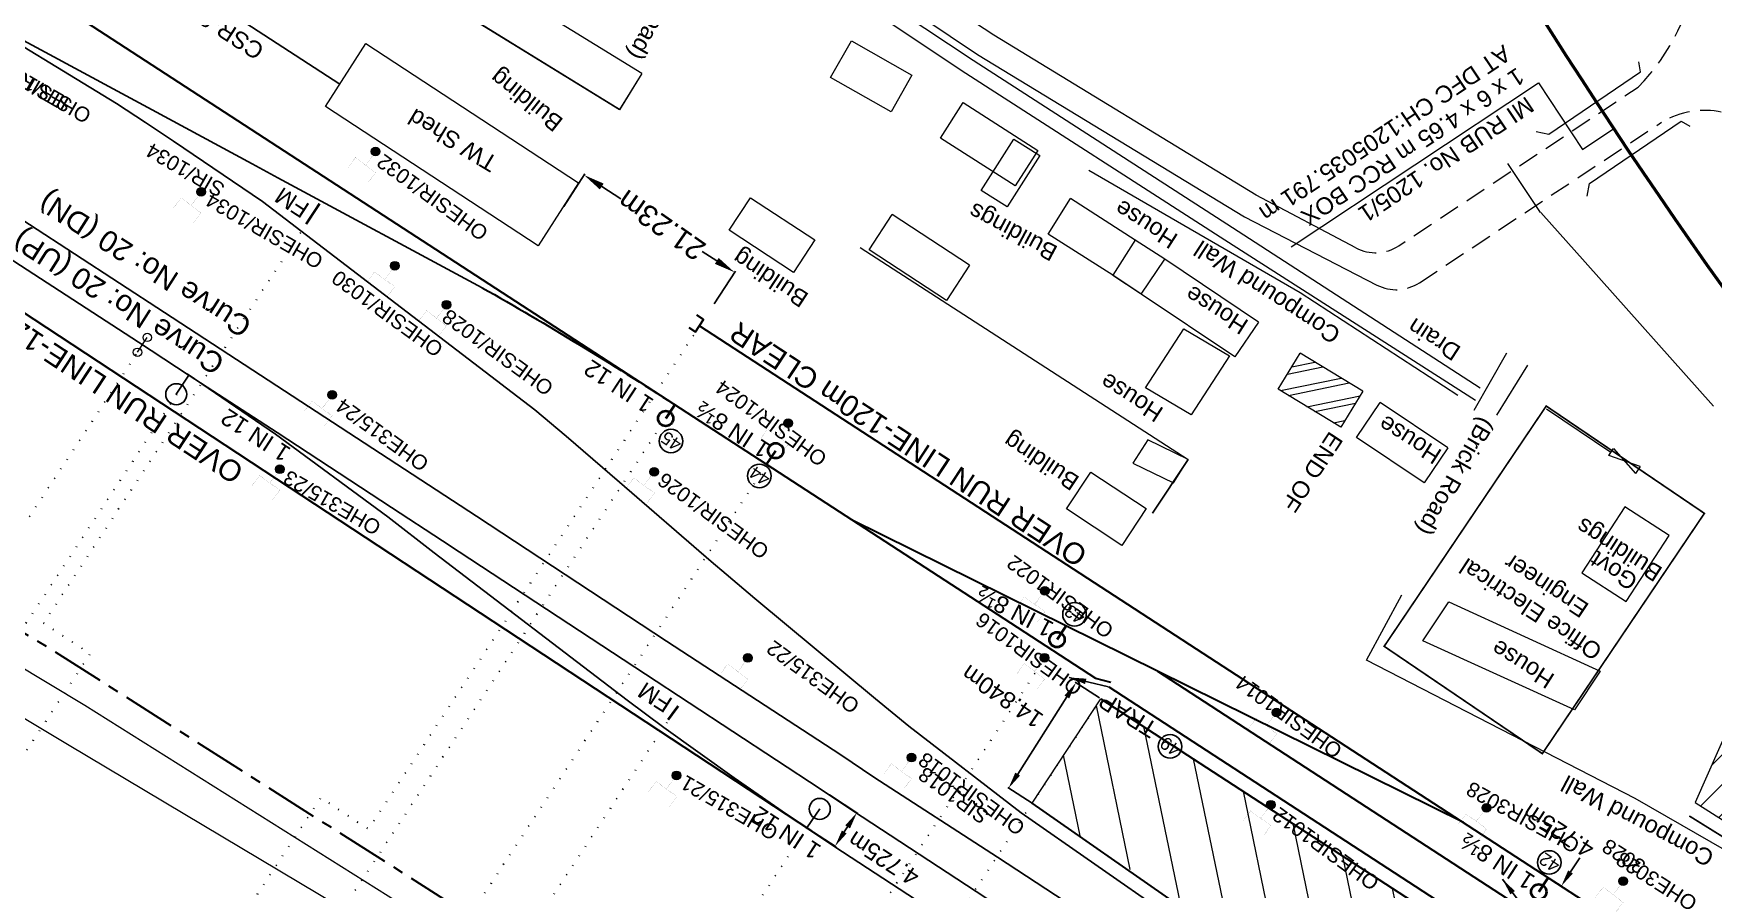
# Model space of a CAD drawing. Header units: metres. Extents: x 631378 to 636314, y 3386087 to 3390005.
# Drawn here: x 632104.8 to 632303.9, y 3388927.2 to 3389028.7 of the extents above; entities that cross this region are included whole.
import ezdxf
from ezdxf.enums import TextEntityAlignment as Align

# ---------------------------------------------------------------- set-up
doc = ezdxf.new("R2010")
doc.units = ezdxf.units.M
doc.header["$MEASUREMENT"] = 0
for name, pattern in [('ACAD_ISO02W100', [15, 12, -3]), ('CENTER', [2, 1.25, -0.25, 0.25, -0.25]), ('DASHED', [0.75, 0.5, -0.25]), ('DOT', [0.25, 0, -0.25])]:
    doc.linetypes.add(name, pattern=pattern)
doc.layers.get('Defpoints').update_dxf_attribs({"color": 5, "lineweight": 0})
for name, color, linetype in [('Boundary Wall', 7, 'ACAD_ISO02W100'), ('Cut & Conn curves up', 192, 'Continuous'), ('Dimension', 10, 'Continuous'), ('IR PROPOSALS', 190, 'Continuous'), ('PROPOSED ROAD', 10, 'Continuous')]:
    doc.layers.add(name, color=color, linetype=linetype)
for name, color, linetype, lineweight in [('BRIDGE DETAILS PLAN', 7, 'Continuous', 0), ('CART_TRACK', 34, 'Continuous', 0), ('Compound Wall', 7, 'Continuous', 13), ('COMPOUND_WALL', 7, 'Continuous', 13), ('DFCC BOUNDARY', 6, 'CENTER', 0), ('DFCCIL TRACK', 1, 'Continuous', 0), ('DRAIN_TOP', 5, 'Continuous', 0), ('ELEVATION', 7, 'Continuous', 0), ('Exg track', 7, 'Continuous', 0), ('Existing Curves', 7, 'Continuous', 0), ('Existing IR Track', 7, 'Continuous', 0), ('Gate', 7, 'Continuous', 13), ('Govt buliding', 7, 'Continuous', 13), ('GOVT_BUILDING', 7, 'Continuous', 13), ('OHE MAST', 7, 'Continuous', 0), ('PROPOSED DFCC TRACK', 1, 'Continuous', 0), ('Residential Building Pucca', 7, 'Continuous', 13), ('Shed', 7, 'Continuous', 13), ("SIRHIND STN SRJ's", 7, 'Continuous', 0), ('Subroad Edge', 7, 'Continuous', 0), ('Text', 7, 'Continuous', 13)]:
    doc.layers.add(name, color=color, linetype=linetype, lineweight=lineweight)
doc.styles.add('ARIAL', font='arial.ttf')
doc.styles.get("Standard").update_dxf_attribs({"font": 'arial.ttf'})
doc.styles.add('Style-Arial', font='arial.ttf')
doc.styles.add('Text', font='arial.ttf', dxfattribs={"height": 2})
doc.dimstyles.get("Standard").update_dxf_attribs({"dimtxt": 2.5, "dimasz": 2.5, "dimexe": 0.18, "dimexo": 0.0625, "dimgap": 0.09, "dimtad": 0, "dimtih": 1, "dimtoh": 1, "dimdec": 3, "dimzin": 0, "dimdsep": 46, "dimtxsty": 'Standard', "dimcen": 0.09, "dimaunit": 1, "dimadec": 4, "dimazin": 0, "dimtfac": 1, "dimtdec": 3, "dimtofl": 0, "dimtmove": 0, "dimatfit": 3, "dimfxl": 1, "dimtolj": 1, "dimtzin": 0, "dimarcsym": 0})
doc.dimstyles.new('Standard$0', dxfattribs={"dimscale": 15, "dimtxt": 0.18, "dimasz": 0.18, "dimexe": 0.18, "dimexo": 0.0625, "dimgap": 0.09, "dimtad": 1, "dimtih": 1, "dimtoh": 1, "dimzin": 0, "dimdsep": 46, "dimtxsty": 'Standard', "dimcen": -0.09, "dimclrd": 256, "dimclre": 256, "dimclrt": 256, "dimadec": 0, "dimazin": 0, "dimtfac": 1, "dimtofl": 0, "dimtmove": 0, "dimatfit": 3, "dimfxl": 1, "dimtolj": 1, "dimtzin": 0, "dimlwd": -1, "dimlwe": -1, "dimarcsym": 0})

# ---------------------------------------------------------------- blocks, each defined once
blk = doc.blocks.new('*D430')
at = {"layer": 'CART_TRACK', "color": 0, "lineweight": -2, "transparency": 16777216}
for p, q in [((632286.58, 3389084.28), (632287.31, 3389082.92)), ((632285.02, 3389081.9), (632275.39, 3389076.74)), ((632263.21, 3389070.22), (632272.65, 3389075.27)), ((632260.36, 3389070.25), (632261.1, 3389068.88))]:
    blk.add_line(p, q, dxfattribs=at)
at = {"layer": 'CART_TRACK', "color": 0, "linetype": 'Continuous', "transparency": 16777216}
for points in [[(632285.21, 3389081.53), (632284.82, 3389082.27), (632287.22, 3389083.08)], [(632263.41, 3389069.85), (632263.02, 3389070.59), (632261.01, 3389069.04)]]:
    blk.add_solid(points, dxfattribs=at)
at = {"layer": 'Defpoints', "color": 0, "linetype": 'Continuous', "transparency": 16777216}
for p in [(632286.55, 3389084.34), (632287.22, 3389083.08), (632260.34, 3389070.3)]:
    blk.add_point(p, dxfattribs=at)
at = {"layer": 'Defpoints', "color": 0, "transparency": 16777216}
for p in [(633058.02, 3388397.29), (633055.74, 3388394.24), (633056.1, 3388393.96)]:
    blk.add_point(p, dxfattribs=at)
at = {"layer": 'Dimension', "color": 0, "lineweight": -2, "transparency": 16777216}
for p, q in [((633059.58, 3388398.62), (633060.77, 3388400.22)), ((633058.12, 3388397.21), (633058.48, 3388396.94)), ((633055.84, 3388394.16), (633056.2, 3388393.89)), ((633054.9, 3388392.36), (633053.71, 3388390.76))]:
    blk.add_line(p, q, dxfattribs=at)
at = {"layer": 'Dimension', "color": 0, "transparency": 16777216}
for points in [[(633059.31, 3388398.82), (633059.85, 3388398.42), (633058.38, 3388397.02)], [(633054.64, 3388392.56), (633055.17, 3388392.16), (633056.1, 3388393.96)]]:
    blk.add_solid(points, dxfattribs=at)
at = {"layer": 'CART_TRACK', "color": 0, "linetype": 'Continuous', "transparency": 16777216, "insert": (632274.02, 3389076.01), "char_height": 2.5, "attachment_point": 5, "rotation": 146.6583}
blk.add_mtext('\\A1;29.734m', dxfattribs=at)
at = {"layer": 'Dimension', "color": 0, "lineweight": 18, "transparency": 16777216, "insert": (633057.24, 3388395.49), "char_height": 2, "attachment_point": 5, "rotation": 147, "style": 'ARIAL'}
blk.add_mtext('\\A1;3.812m', dxfattribs=at)
blk = doc.blocks.new('TerminatorOpen_0.5')
at = {"color": 0, "linetype": 'ByBlock', "lineweight": -2}
for q in [(-1, 0.25), (-1, 0), (-1, -0.25)]:
    blk.add_line((0, 0), q, dxfattribs=at)
blk = doc.blocks.new('*D457')
at = {"layer": 'CART_TRACK', "color": 0, "lineweight": -2, "transparency": 16777216}
for p, q in [((632286.58, 3389084.28), (632287.31, 3389082.92)), ((632285.02, 3389081.9), (632275.39, 3389076.74)), ((632263.21, 3389070.22), (632272.65, 3389075.27)), ((632260.36, 3389070.25), (632261.1, 3389068.88))]:
    blk.add_line(p, q, dxfattribs=at)
at = {"layer": 'CART_TRACK', "color": 0, "linetype": 'Continuous', "transparency": 16777216}
for points in [[(632285.21, 3389081.53), (632284.82, 3389082.27), (632287.22, 3389083.08)], [(632263.41, 3389069.85), (632263.02, 3389070.59), (632261.01, 3389069.04)]]:
    blk.add_solid(points, dxfattribs=at)
at = {"layer": 'Defpoints', "color": 0, "linetype": 'Continuous', "transparency": 16777216}
for p in [(632286.55, 3389084.34), (632287.22, 3389083.08), (632260.34, 3389070.3)]:
    blk.add_point(p, dxfattribs=at)
at = {"layer": 'Defpoints', "color": 0, "transparency": 16777216}
for p in [(635960.56, 3386388.22), (635951.21, 3386375.62), (635951.21, 3386375.62)]:
    blk.add_point(p, dxfattribs=at)
at = {"layer": 'Dimension', "color": 0, "lineweight": -2, "transparency": 16777216}
for p, q in [((635960.66, 3386388.15), (635960.66, 3386388.15)), ((635959.36, 3386386.61), (635956.32, 3386382.51)), ((635952.4, 3386377.23), (635954.95, 3386380.67)), ((635951.31, 3386375.55), (635951.31, 3386375.55))]:
    blk.add_line(p, q, dxfattribs=at)
at = {"layer": 'Dimension', "color": 0, "transparency": 16777216}
for points in [[(635959.1, 3386386.81), (635959.63, 3386386.42), (635960.56, 3386388.22)], [(635952.14, 3386377.43), (635952.67, 3386377.03), (635951.21, 3386375.62)]]:
    blk.add_solid(points, dxfattribs=at)
at = {"layer": 'CART_TRACK', "color": 0, "linetype": 'Continuous', "transparency": 16777216, "insert": (632274.02, 3389076.01), "char_height": 2.5, "attachment_point": 5, "rotation": 146.6583}
blk.add_mtext('\\A1;29.734m', dxfattribs=at)
at = {"layer": 'Dimension', "color": 0, "lineweight": 18, "transparency": 16777216, "insert": (635954.07, 3386382.76), "char_height": 2, "attachment_point": 5, "rotation": 143, "style": 'ARIAL'}
blk.add_mtext('\\A1;15.686m', dxfattribs=at)
blk = doc.blocks.new('OHE MAST')
h = blk.add_hatch(color=256)
edge = h.paths.add_edge_path()
edge.add_arc((0, 0), 0.514, 0, 360)
at = {"const_width": 0.01, "flags": 128}
for points in [[(1.5, 3.5), (1.5, 2), (-1.5, 2), (-1.5, 3.5)], [(0, 2), (0, 0)]]:
    blk.add_lwpolyline(points, dxfattribs=at)
blk.add_circle((0, 0), 0.514)
blk = doc.blocks.new('GT')
at = {"layer": 'Gate'}
for p, q in [((-0.5, -0.5), (-0.5, 0.5)), ((-0.5, 0.5), (0.5, -0.5)), ((0.5, 0.5), (0.5, -0.5))]:
    blk.add_line(p, q, dxfattribs=at)
at = {"layer": 'Gate', "flags": 128}
blk.add_lwpolyline([(0.5, 0.5), (-0.5, -0.5)], dxfattribs=at)
blk = doc.blocks.new('srj')
at = {"layer": 'IR PROPOSALS', "linetype": 'Continuous', "lineweight": 40}
blk.add_line((-109.52, -16.34), (-109.52, -14.38), dxfattribs=at)
blk.add_circle((-109.52, -14.38), 0.899, dxfattribs=at)
blk = doc.blocks.new('*D486')
at = {"layer": 'CART_TRACK', "color": 0, "lineweight": -2, "transparency": 16777216}
for p, q in [((632167.66, 3389008.18), (632170.17, 3389012.06)), ((632172.17, 3389010.55), (632174.41, 3389009.1)), ((632185.8, 3389001.73), (632184.08, 3389002.85)), ((632185.49, 3388996.65), (632188, 3389000.53))]:
    blk.add_line(p, q, dxfattribs=at)
at = {"layer": 'CART_TRACK', "color": 0, "linetype": 'Continuous', "transparency": 16777216}
for points in [[(632172.39, 3389010.9), (632171.94, 3389010.2), (632170.07, 3389011.91)], [(632186.03, 3389002.08), (632185.57, 3389001.38), (632187.9, 3389000.38)]]:
    blk.add_solid(points, dxfattribs=at)
at = {"layer": 'Defpoints', "color": 0, "linetype": 'Continuous', "transparency": 16777216}
for p in [(632170.07, 3389011.91), (632167.63, 3389008.13), (632185.46, 3388996.6)]:
    blk.add_point(p, dxfattribs=at)
at = {"layer": 'CART_TRACK', "color": 0, "linetype": 'Continuous', "transparency": 16777216, "insert": (632179.24, 3389005.97), "char_height": 2.5, "attachment_point": 5, "rotation": 145}
blk.add_mtext('\\A1;21.23m', dxfattribs=at)
blk = doc.blocks.new('*D491')
at = {"layer": 'Defpoints', "color": 0, "transparency": 16777216}
for p in [(632228.37, 3388951.71), (632231.25, 3388949.86), (632223.27, 3388937.36)]:
    blk.add_point(p, dxfattribs=at)
at = {"layer": 'Dimension', "color": 0, "lineweight": -2, "transparency": 16777216}
for p, q in [((632231.15, 3388949.93), (632228.26, 3388951.77)), ((632221.46, 3388940.88), (632227.29, 3388950.02)), ((632223.16, 3388937.42), (632220.28, 3388939.27))]:
    blk.add_line(p, q, dxfattribs=at)
at = {"layer": 'Dimension', "color": 0, "transparency": 16777216}
for points in [[(632227.01, 3388950.2), (632227.57, 3388949.84), (632228.37, 3388951.71)], [(632221.18, 3388941.06), (632221.74, 3388940.7), (632220.38, 3388939.2)]]:
    blk.add_solid(points, dxfattribs=at)
at = {"layer": 'Dimension', "color": 0, "lineweight": 18, "transparency": 16777216, "insert": (632219.64, 3388950.08), "char_height": 2, "attachment_point": 5, "rotation": 145.6583, "style": 'ARIAL'}
blk.add_mtext('\\A1;14.840m', dxfattribs=at)
blk = doc.blocks.new('*D497')
at = {"layer": 'Defpoints', "color": 0, "transparency": 16777216}
for p in [(632284.34, 3388928.61), (632281.76, 3388924.65), (632283.31, 3388923.64)]:
    blk.add_point(p, dxfattribs=at)
at = {"layer": 'Dimension', "color": 0, "lineweight": -2, "transparency": 16777216}
for p, q in [((632286.98, 3388929.27), (632288.07, 3388930.95)), ((632284.44, 3388928.54), (632285.99, 3388927.53)), ((632281.86, 3388924.58), (632283.42, 3388923.57)), ((632282.22, 3388921.96), (632281.13, 3388920.28))]:
    blk.add_line(p, q, dxfattribs=at)
at = {"layer": 'Dimension', "color": 0, "transparency": 16777216}
for points in [[(632286.7, 3388929.45), (632287.26, 3388929.09), (632285.89, 3388927.59)], [(632281.94, 3388922.14), (632282.5, 3388921.78), (632283.31, 3388923.64)]]:
    blk.add_solid(points, dxfattribs=at)
at = {"layer": 'Dimension', "color": 0, "lineweight": 18, "transparency": 16777216, "insert": (632285.55, 3388934.17), "char_height": 2, "attachment_point": 5, "rotation": 147, "style": 'ARIAL'}
blk.add_mtext('\\A1;4.725m', dxfattribs=at)
blk = doc.blocks.new('*D498')
at = {"layer": 'Defpoints', "color": 0, "transparency": 16777216}
for p in [(632199.06, 3388938.47), (632196.48, 3388934.51), (632199.82, 3388932.33)]:
    blk.add_point(p, dxfattribs=at)
at = {"layer": 'Dimension', "color": 0, "lineweight": -2, "transparency": 16777216}
for p, q in [((632199.16, 3388938.4), (632202.5, 3388936.22)), ((632196.58, 3388934.44), (632199.93, 3388932.26)), ((632201.31, 3388934.62), (632200.91, 3388934.01))]:
    blk.add_line(p, q, dxfattribs=at)
at = {"layer": 'Dimension', "color": 0, "transparency": 16777216}
for points in [[(632201.03, 3388934.8), (632201.59, 3388934.43), (632202.4, 3388936.29)], [(632200.63, 3388934.19), (632201.19, 3388933.83), (632199.82, 3388932.33)]]:
    blk.add_solid(points, dxfattribs=at)
at = {"layer": 'Dimension', "color": 0, "lineweight": 18, "transparency": 16777216, "insert": (632205.56, 3388930.86), "char_height": 2, "attachment_point": 5, "rotation": 147, "style": 'ARIAL'}
blk.add_mtext('\\A1;4.725m', dxfattribs=at)

msp = doc.modelspace()

# ---------------------------------------------------------------- hatches: boundary and pattern name
at = {"lineweight": 0, "true_color": 0x000000}
h = msp.add_hatch(dxfattribs=at)
h.set_pattern_fill('ANSI31', color=18, scale=20)
h.set_pattern_definition([(191.65833, (633409.1353, 3388124.0195), (0.5051877, -2.448425), [])])
h.paths.add_polyline_path([(632156.373, 3389072.178), (632159.0954, 3389076.3719), (632147.7094, 3389083.7629), (632144.987, 3389079.569)])
h.paths.add_polyline_path([(632135.1401, 3389091.1186), (632132.708, 3389086.75), (632139.733, 3389082.839), (632142.1651, 3389087.2076)])
h.paths.add_polyline_path([(632112.339, 3389106.161), (632109.623, 3389101.963), (632119.243, 3389095.739), (632121.959, 3389099.937)])
h.paths.add_polyline_path([(632180.158, 3389046.747), (632177.569, 3389048.546), (632174.7159, 3389044.44), (632177.3049, 3389042.641)])
h.paths.add_polyline_path([(632110.2441, 3389092.1484), (632108.751, 3389089.882), (632111.262, 3389088.247), (632112.7625, 3389090.5246)])
h.paths.add_polyline_path([(632252.345, 3388986.5313), (632257.0688, 3388983.6474), (632259.8197, 3388987.826), (632254.9504, 3388990.7988)], flags=17)
h.paths.add_polyline_path([(632257.0688, 3388983.6474), (632259.7577, 3388982.0057), (632262.3631, 3388986.2733), (632259.8197, 3388987.826)], flags=16)
h.paths.add_polyline_path([(632261.6142, 3388997.1972), (632241.8358, 3388967.1938), (632248.1097, 3388963.058), (632267.8881, 3388993.0614)], flags=9)
at = {"lineweight": 0}
h = msp.add_hatch(dxfattribs=at)
h.set_pattern_fill('ANSI31', scale=20)
h.set_pattern_definition([(191.65833, (633404.3443, 3388141.6566), (0.5051877, -2.448425), [])])
h.paths.add_polyline_path([(632252.3394, 3388986.5221), (632259.7521, 3388981.9966), (632262.3575, 3388986.2641), (632254.9448, 3388990.7896)])
h = msp.add_hatch(dxfattribs=at)
h.set_pattern_fill('ANSI31', scale=20)
h.set_pattern_definition([(45, (633409.1353, 3388124.0195), (-1.767767, 1.767767), [])])
h.paths.add_polyline_path([(632313.8253, 3388949.4915), (632315.8641, 3388952.6069), (632310.0484, 3388956.2578), (632301.759, 3388937.5065), (632310.7228, 3388931.8301), (632313.9837, 3388936.8274), (632308.1352, 3388940.6863)])
at = {"layer": 'IR PROPOSALS', "lineweight": 20}
h = msp.add_hatch(dxfattribs=at)
h.set_pattern_fill('ANSI31', color=256, scale=40, angle=90)
h.set_pattern_definition([(281.65832973, (0, 0), (4.8968501774, 1.010375346), [])])
h.paths.add_polyline_path([(632307.4242, 3388900.3169), (632298.3545, 3388886.615), (632223.1625, 3388937.4255), (632231.3232, 3388949.8183)])

# ---------------------------------------------------------------- linework, layer by layer
at = {"color": 190, "lineweight": 30}
msp.add_line((632197.0712, 3388934.1105), (632096.8222, 3389000.0662), dxfattribs=at)
at = {"color": 146, "lineweight": 18, "true_color": 0x105689}
for points in [[(632288.7214, 3389001.5763), (632283.4728, 3389007.4782)], [(632303.9114, 3388984.4957), (632288.7347, 3389001.5614)]]:
    msp.add_lwpolyline(points, dxfattribs=at)
at = {"color": 7, "lineweight": 0, "flags": 128}
msp.add_lwpolyline([(632262.3631, 3388986.2733), (632259.7577, 3388982.0057), (632252.345, 3388986.5313), (632254.9504, 3388990.7988)], dxfattribs=at)
at = {"layer": 'Boundary Wall', "color": 7, "const_width": 0.2}
msp.add_lwpolyline([(632264.8965, 3388956.0253), (632284.1047, 3388984.5174), (632302.8507, 3388971.7928), (632283.6425, 3388943.3007)], close=True, dxfattribs=at)
msp.add_lwpolyline([(632264.8965, 3388956.0253), (632284.1047, 3388984.5174), (632302.8507, 3388971.7928), (632283.6425, 3388943.3007)], close=True, dxfattribs=at)
at = {"layer": 'Boundary Wall', "color": 7}
msp.add_lwpolyline([(632343.9526, 3388928.315, 0.2, 0.2, 0), (632334.8136, 3388914.3377, 0.2, 0.2, 0), (632320.5546, 3388923.7889, 0.2, 0.2, 0), (632301.0544, 3388935.9127, 0, 0, 0)], format="xyseb", dxfattribs=at)
at = {"layer": 'BRIDGE DETAILS PLAN', "color": 10, "lineweight": 13, "flags": 128}
msp.add_lwpolyline([(632253.8703, 3389003.4131), (632283.1726, 3389022.8381), (632288.3994, 3389014.9535), (632292.126, 3389017.424)], dxfattribs=at)
at = {"layer": 'Compound Wall', "color": 7, "flags": 128}
for points in [[(632202.777, 3389003.3179), (632241.6514, 3388978.1981)], [(632202.777, 3389003.3179), (632241.6514, 3388978.1981)], [(632232.747, 3389000.0387), (632235.9629, 3388997.9025)], [(632232.747, 3389000.0387), (632235.9629, 3388997.9025)], [(632237.4469, 3388971.7974), (632241.6514, 3388978.1981), (632237.4469, 3388971.7974)], [(632294.6315, 3388937.9962), (632262.8079, 3388954.3846), (632266.9734, 3388962.1173)], [(632294.6315, 3388937.9962), (632262.8079, 3388954.3846), (632266.9734, 3388962.1173)]]:
    msp.add_lwpolyline(points, dxfattribs=at)
at = {"layer": 'Compound Wall', "flags": 128}
msp.add_lwpolyline([(632337.0994, 3388919.5777), (632334.6618, 3388914.9783), (632294.6315, 3388937.9962)], dxfattribs=at)
at = {"layer": 'COMPOUND_WALL', "linetype": 'Continuous', "flags": 128}
msp.add_lwpolyline([(632229.881, 3389012.483), (632254.949, 3388997.967)], dxfattribs=at)
at = {"layer": 'COMPOUND_WALL', "color": 7, "linetype": 'Continuous', "flags": 128}
for points in [[(632254.947, 3388997.965), (632273.611, 3388985.81)], [(632284.124, 3388984.202), (632291.777, 3388979.053)], [(632284.124, 3388984.202), (632291.777, 3388979.053)]]:
    msp.add_lwpolyline(points, dxfattribs=at)
at = {"layer": 'Cut & Conn curves up', "color": 190, "lineweight": 25}
for centre in [(632180.3723, 3388980.3636), (632190.8488, 3388976.2344), (632228.1917, 3388959.8178), (632239.5187, 3388944.1608), (632284.4604, 3388930.3989)]:
    msp.add_circle(centre, 1.3959, dxfattribs=at)
at = {"layer": 'DFCC BOUNDARY', "color": 7, "lineweight": 30, "ltscale": 5, "flags": 128}
msp.add_lwpolyline([(631983.38, 3389039.032), (631997.7807, 3389029.4226), (631998.0481, 3389028.4172), (632017.689, 3389013.381), (632054.7643, 3388986.9088), (632106.6339, 3388955.856), (632154.9467, 3388925.0992), (632230.8669, 3388875.9972), (632261.2753, 3388857.0709), (632290.5359, 3388840.2738), (632385.6616, 3388776.6365), (632400.5735, 3388766.5357), (632397.5375, 3388762.1235), (632395.5364, 3388759.1088), (632389.2973, 3388750.367), (632386.7075, 3388746.9674), (632380.0799, 3388739.4039), (632361.8258, 3388715.063), (632365.1364, 3388712.5802), (632373.8273, 3388706.8724), (632388.4278, 3388697.2834), (632403.5607, 3388687.3436), (632418.7904, 3388677.3402), (632434.5002, 3388667.0345), (632450.2517, 3388656.7014), (632466.7864, 3388645.8571), (632483.3195, 3388635.0137), (632501.7611, 3388622.9148), (632520.2525, 3388610.7831), (632536.8197, 3388599.9238), (632553.3588, 3388589.0829), (632565.8495, 3388580.885), (632578.4671, 3388572.604), (632596.9196, 3388560.5289), (632615.4939, 3388548.3741), (632635.6038, 3388535.295), (632652.8405, 3388523.9973), (632669.9946, 3388512.743), (632686.4084, 3388501.9869), (632696.8068, 3388495.1588), (632732.8678, 3388550.0585), (632815.552, 3388494.313), (632865.8266, 3388462.6693), (632954.7858, 3388408.1832), (633025.1519, 3388369.9037), (633041.098, 3388359.8684), (633041.098, 3388359.8684), (633082.991, 3388330.8222), (633152.5885, 3388273.22), (633202.5468, 3388242.3953), (633264.4413, 3388204.6969), (633318.529, 3388171.7998), (633353.1394, 3388148.7029), (633406.9301, 3388112.3266), (633420.502, 3388103.4378), (633436.8123, 3388092.7008), (633466.2362, 3388073.356), (633479.8402, 3388064.4269), (633497.3225, 3388052.9837), (633504.9828, 3388047.9695)], dxfattribs=at)
at = {"layer": 'DFCCIL TRACK', "color": 1, "lineweight": 50}
msp.add_lwpolyline([(632394.7125, 3388895.497, -0.15338291), (632190.1895, 3389261.8779)], format="xyb", dxfattribs=at)
at = {"layer": 'DRAIN_TOP', "linetype": 'Continuous', "flags": 128}
for points in [[(632275.727, 3388985.172), (632245.995, 3389004.191), (632215.319, 3389023.962), (632188.781, 3389041.673)], [(632190.239, 3389042.782), (632216.193, 3389025.531), (632246.918, 3389005.673), (632276.285, 3388986.697)]]:
    msp.add_lwpolyline(points, dxfattribs=at)
at = {"layer": 'ELEVATION', "color": 7, "linetype": 'Continuous'}
for points in [[(632174.2575, 3389019.6511), (632149.3572, 3389035.0294), (632135.4053, 3389046.0656)], [(632176.9033, 3389023.9351), (632151.5063, 3389039.6201)], [(632176.9033, 3389023.9351), (632174.2575, 3389019.6511)], [(632206.4481, 3389019.4087), (632199.2841, 3389023.4637)], [(632221.1707, 3389010.618), (632212.3147, 3389016.292)], [(632215.7487, 3389001.2226), (632206.5792, 3389007.2202)], [(632249.9848, 3388994.4829), (632238.9023, 3389001.9407), (632235.3692, 3389004.1786), (632227.7408, 3389009.1282)], [(632236.1108, 3388997.7925), (632232.747, 3389000.0387)], [(632262.3631, 3388986.2733), (632254.9504, 3388990.7988)], [(632272.4301, 3388979.5734), (632264.4144, 3388984.9459)]]:
    msp.add_lwpolyline(points, dxfattribs=at)
for points in [[(632194.8806, 3389000.3554), (632187.2763, 3389005.3605), (632189.8136, 3389009.2154), (632197.4179, 3389004.2102)], [(632233.7995, 3388967.9939), (632227.2364, 3388972.3137), (632230.113, 3388976.6842), (632236.6762, 3388972.3644)]]:
    msp.add_lwpolyline(points, close=True, dxfattribs=at)
at = {"layer": 'Exg track', "const_width": 0.3, "flags": 128}
msp.add_lwpolyline([(632181.2316, 3388948.9489), (632180.0158, 3388947.3172)], dxfattribs=at)
at = {"layer": 'Existing Curves', "lineweight": 5}
msp.add_line((632117.1377, 3388990.8904), (632118.3051, 3388992.6614), dxfattribs=at)
for centre in [(632117.1377, 3388990.8904), (632118.3051, 3388992.6614)]:
    msp.add_circle(centre, 0.5, dxfattribs=at)
at = {"layer": 'Existing IR Track', "lineweight": 25, "flags": 128}
for points in [[(632141.1278, 3389022.6898), (632113.4233, 3389040.7137), (632101.1, 3389047.548), (632093.9718, 3389050.6638)], [(632130.7345, 3389013.2248), (632118.8657, 3389019.6629), (632115.2713, 3389021.5779), (632096.5717, 3389031.6523), (632087.0575, 3389036.7987), (632073.503, 3389044.113)], [(632208.5641, 3388946.557), (632204.5921, 3388949.8011), (632190.3054, 3388961.6942), (632186.9243, 3388964.5806), (632185.1519, 3388966.0978), (632174.2584, 3388975.4962), (632167.9545, 3388980.9386), (632164.2281, 3388984.0819), (632131.9563, 3389008.771), (632121.4238, 3389015.9301), (632118.0947, 3389018.1289), (632114.6387, 3389020.3832), (632096.4809, 3389031.4668)], [(632318.2138, 3388865.984), (632301.5439, 3388876.9183), (632285.3819, 3388887.5194), (632269.3784, 3388898.0284), (632253.5851, 3388908.3993), (632236.3854, 3388919.6688), (632219.0787, 3388931.0083), (632204.4192, 3388940.5301), (632200.5006, 3388943.1461), (632179.8567, 3388956.6531), (632157.3016, 3388971.4724), (632120.3603, 3388995.6049), (632077.6404, 3389023.4441)], [(632315.2535, 3388862.0864), (632298.8769, 3388872.8604), (632282.5531, 3388883.5996), (632266.7251, 3388893.9915), (632250.9502, 3388904.3483), (632233.7452, 3388915.6501), (632216.5524, 3388926.9438), (632201.8666, 3388936.5715), (632198.0489, 3388939.1226), (632177.336, 3388952.7215), (632155.2632, 3388967.249), (632153.3012, 3388968.5193), (632147.2393, 3388972.472), (632133.7091, 3388981.3723), (632123.264, 3388988.1566), (632117.2553, 3388992.0973), (632075.2759, 3389019.3546)], [(632157.9913, 3388998.5558), (632133.7913, 3389011.5754), (632130.7345, 3389013.2248)], [(632199.7745, 3388932.2611), (632195.4894, 3388935.1512), (632187.8486, 3388940.4507), (632179.5226, 3388946.4161), (632175.1655, 3388949.6508), (632152.3058, 3388967.1276), (632146.8129, 3388971.3894), (632133.4902, 3388981.1705), (632123.1452, 3388988.2581), (632123.0472, 3388988.3309)], [(632255.8936, 3388912.5637), (632239.331, 3388924.1031), (632221.8692, 3388936.2792), (632208.5488, 3388946.5677)], [(632552.7314, 3388700.6166), (632533.973, 3388712.9303), (632517.7473, 3388723.5717), (632501.3259, 3388734.3415), (632485.4756, 3388744.7513), (632469.776, 3388755.0622), (632454.589, 3388765.0377), (632439.3141, 3388775.0709), (632424.8535, 3388784.5727), (632409.9368, 3388794.3741), (632393.5105, 3388805.1471), (632376.7311, 3388816.1517), (632359.9809, 3388827.1459), (632343.0291, 3388838.2724), (632327.9376, 3388848.18), (632312.5376, 3388858.2901), (632296.3144, 3388868.9623), (632279.9202, 3388879.747), (632264.1554, 3388890.0859), (632248.3188, 3388900.4719), (632231.1589, 3388911.7197), (632214.1137, 3388922.8922), (632199.7745, 3388932.2611)]]:
    msp.add_lwpolyline(points, dxfattribs=at)
at = {"layer": 'Govt buliding', "color": 7, "flags": 128}
msp.add_lwpolyline([(632176.9033, 3389023.9351), (632174.276, 3389019.681), (632148.879, 3389035.366), (632151.5063, 3389039.6201)], dxfattribs=at)
msp.add_lwpolyline([(632176.9033, 3389023.9351), (632174.276, 3389019.681), (632148.879, 3389035.366), (632151.5063, 3389039.6201)], dxfattribs=at)
msp.add_lwpolyline([(632236.622, 3388986.69), (632241.16, 3388993.678), (632246.58, 3388990.454), (632242.042, 3388983.4659), (632236.622, 3388986.69)], close=True, dxfattribs=at)
msp.add_lwpolyline([(632236.622, 3388986.69), (632241.16, 3388993.678), (632246.58, 3388990.454), (632242.042, 3388983.4659), (632236.622, 3388986.69)], close=True, dxfattribs=at)
at = {"layer": 'GOVT_BUILDING', "color": 7, "linetype": 'Continuous', "flags": 128}
for points in [[(632199.2841, 3389023.4637), (632201.747, 3389027.815), (632208.911, 3389023.76), (632206.4481, 3389019.4087)], [(632199.2841, 3389023.4637), (632201.747, 3389027.815), (632208.911, 3389023.76), (632206.4481, 3389019.4087)], [(632212.3147, 3389016.292), (632215.012, 3389020.502), (632223.868, 3389014.828), (632221.1707, 3389010.618)]]:
    msp.add_lwpolyline(points, dxfattribs=at)
msp.add_lwpolyline([(632293.592, 3388961.356), (632298.67, 3388969.172), (632293.439, 3388972.585), (632288.3387, 3388964.7347), (632293.592, 3388961.356)], close=True, dxfattribs=at)
msp.add_lwpolyline([(632293.592, 3388961.356), (632298.67, 3388969.172), (632293.439, 3388972.585), (632288.3387, 3388964.7347), (632293.592, 3388961.356)], close=True, dxfattribs=at)
msp.add_lwpolyline([(632293.592, 3388961.356), (632298.67, 3388969.172), (632293.439, 3388972.585), (632288.3387, 3388964.7347), (632293.592, 3388961.356)], close=True, dxfattribs=at)
at = {"layer": 'IR PROPOSALS', "linetype": 'Continuous', "lineweight": 30}
for p, q in [((632012.6026, 3389094.095), (632220.6023, 3388958.792)), ((632220.6023, 3388958.792), (632230.6653, 3388952.2461)), ((632238.0332, 3388953.09), (632280.2629, 3388925.6198)), ((632232.2453, 3388951.2183), (632305.4604, 3388903.5922))]:
    msp.add_line(p, q, dxfattribs=at)
at = {"layer": 'IR PROPOSALS', "lineweight": 30}
for p, q in [((632183.7448, 3388994.0412), (632310.63, 3388911.5028)), ((632231.3232, 3388949.8183), (632304.5465, 3388902.1873))]:
    msp.add_line(p, q, dxfattribs=at)
at = {"layer": 'IR PROPOSALS', "lineweight": 20}
msp.add_line((632223.1623, 3388937.4252), (632231.3232, 3388949.8183), dxfattribs=at)
at = {"layer": 'IR PROPOSALS', "color": 18, "linetype": 'DOT', "lineweight": 30, "ltscale": 5, "true_color": 0x000000, "flags": 128}
for points in [[(632137.9252, 3389007.3121), (632106.004, 3388958.7937), (632111.531, 3388955.1573), (632101.5578, 3388939.9985)], [(632117.7177, 3388991.7702), (632099.1022, 3388963.4758), (632099.1022, 3388963.4758), (632089.059, 3388948.2107)], [(632123.264, 3388988.1566), (632094.5941, 3388944.58)], [(632180.6237, 3388948.1331), (632156.8224, 3388911.9564), (632160.2306, 3388909.7141), (632156.4115, 3388903.9092)]]:
    msp.add_lwpolyline(points, dxfattribs=at)
at = {"layer": 'IR PROPOSALS', "color": 7, "lineweight": 30, "const_width": 0.3, "flags": 128}
msp.add_lwpolyline([(632138.7223, 3389008.5232), (632137.1281, 3389006.101)], dxfattribs=at)
at = {"layer": 'IR PROPOSALS', "lineweight": 30}
msp.add_lwpolyline([(632157.9913, 3388998.5558, -0.01513504), (632180.8149, 3388984.6736)], format="xyb", dxfattribs=at)
for points in [[(632182.4988, 3388993.843), (632183.2784, 3388993.331), (632184.2394, 3388994.7943), (632183.4528, 3388995.311)], [(632230.6653, 3388952.2461), (632232.5174, 3388951.7901)], [(632258.7159, 3388912.6357), (632240.2913, 3388925.4815), (632223.1625, 3388937.4255)]]:
    msp.add_lwpolyline(points, dxfattribs=at)
at = {"layer": 'IR PROPOSALS', "linetype": 'DOT', "lineweight": 30, "ltscale": 5, "flags": 128}
for points in [[(632183.7624, 3388994.0297), (632144.4958, 3388934.3466), (632138.8506, 3388938.0607), (632128.4745, 3388922.2895)], [(632180.8149, 3388984.6736), (632136.3585, 3388917.1025)], [(632191.7123, 3388977.5849), (632147.2188, 3388909.9573)], [(632227.1981, 3388958.454), (632180.7688, 3388887.8841)], [(632231.3232, 3388949.8183), (632203.4238, 3388907.4127), (632216.606, 3388898.7399), (632200.7952, 3388874.7084)], [(632196.4619, 3388934.4855), (632170.3234, 3388894.7564)]]:
    msp.add_lwpolyline(points, dxfattribs=at)
at = {"layer": 'IR PROPOSALS', "linetype": 'Continuous', "lineweight": 30}
msp.add_lwpolyline([(632274.295, 3388935.1386), (632201.7715, 3388971.0414)], dxfattribs=at)
at = {"layer": 'PROPOSED DFCC TRACK', "linetype": 'Continuous', "flags": 128}
for points in [[(632282.9006, 3389017.0667), (632284.3935, 3389016.7706), (632295.2606, 3389024.159), (632295.0829, 3389025.3493)], [(632288.9511, 3389009.419), (632289.2247, 3389010.9162), (632300.0911, 3389018.3056), (632301.1326, 3389017.7027)], [(632283.4269, 3389007.4579), (632279.5591, 3389013.2924)]]:
    msp.add_lwpolyline(points, dxfattribs=at)
at = {"layer": 'PROPOSED ROAD', "linetype": 'DASHED', "lineweight": 13, "ltscale": 5}
msp.add_line((632269.0779, 3388999.1455), (632297.7733, 3389018.1682), dxfattribs=at)
at = {"layer": 'PROPOSED ROAD', "linetype": 'DASHED', "lineweight": 13, "ltscale": 5, "flags": 128}
msp.add_lwpolyline([(632261.5456, 3389003.2734, 0.27425466), (632266.6406, 3389003.5287), (632294.993, 3389022.3239)], format="xyb", dxfattribs=at)
at = {"layer": 'PROPOSED ROAD', "linetype": 'DASHED', "lineweight": 13, "ltscale": 5}
for centre, radius, start, end in [((632276.2869, 3389040.5696), 26.1308, 315.713898, 26.957534), ((632302.8943, 3389009.5537), 10.0217, 36.023163, 120.730355), ((632266.3151, 3389003.3129), 5, 242.782431, 303.541903), ((632266.3151, 3389003.3129), 5, 242.782431, 303.541903)]:
    msp.add_arc(centre, radius, start, end, dxfattribs=at)
at = {"layer": 'Residential Building Pucca', "color": 7, "flags": 128}
for points in [[(632224.0961, 3389014.2354), (632220.2066, 3389008.1366), (632217.1307, 3389010.0839), (632221.0207, 3389016.1834), (632224.0961, 3389014.2354)], [(632241.6514, 3388978.1981), (632236.8936, 3388980.5234), (632235.1184, 3388977.7475), (632239.911, 3388975.4052), (632241.6514, 3388978.1981)], [(632241.6514, 3388978.1981), (632236.8936, 3388980.5234), (632235.1184, 3388977.7475), (632239.911, 3388975.4052), (632241.6514, 3388978.1981)], [(632290.4946, 3388953.0985), (632287.4452, 3388948.4767), (632269.4948, 3388956.683), (632272.5534, 3388961.3188), (632290.4946, 3388953.0985)], [(632290.4946, 3388953.0985), (632287.4452, 3388948.4767), (632269.4948, 3388956.683), (632272.5534, 3388961.3188), (632290.4946, 3388953.0985)], [(632290.4946, 3388953.0985), (632287.4452, 3388948.4767), (632269.4948, 3388956.683), (632272.5534, 3388961.3188), (632290.4946, 3388953.0985)]]:
    msp.add_lwpolyline(points, close=True, dxfattribs=at)
for points in [[(632215.7487, 3389001.2226), (632213.0118, 3388997.0382), (632203.8422, 3389003.0358), (632206.5792, 3389007.2202)], [(632215.7487, 3389001.2226), (632213.0118, 3388997.0382), (632203.8422, 3389003.0358), (632206.5792, 3389007.2202)], [(632235.4225, 3389004.2627), (632232.747, 3389000.0387), (632225.0654, 3389004.9043), (632227.7408, 3389009.1282)], [(632235.4225, 3389004.2627), (632232.747, 3389000.0387), (632225.0654, 3389004.9043), (632227.7408, 3389009.1282)], [(632249.9848, 3388994.4829), (632247.1933, 3388990.3347), (632236.1108, 3388997.7925), (632238.9023, 3389001.9407)], [(632249.9848, 3388994.4829), (632247.1933, 3388990.3347), (632236.1108, 3388997.7925), (632238.9023, 3389001.9407)], [(632262.3631, 3388986.2733), (632259.7577, 3388982.0057), (632252.345, 3388986.5313), (632254.9504, 3388990.7988)], [(632272.4301, 3388979.5734), (632269.6462, 3388975.42), (632261.6306, 3388980.7926), (632264.4144, 3388984.9459)], [(632272.4301, 3388979.5734), (632269.6462, 3388975.42), (632261.6306, 3388980.7926), (632264.4144, 3388984.9459)]]:
    msp.add_lwpolyline(points, dxfattribs=at)
at = {"layer": 'Residential Building Pucca', "color": 7}
msp.add_lwpolyline([(632315.8641, 3388952.6069), (632310.0484, 3388956.2578), (632301.759, 3388937.5065), (632310.7228, 3388931.8301), (632313.9837, 3388936.8274), (632308.1352, 3388940.6863), (632313.8253, 3388949.4915), (632315.8641, 3388952.6069)], dxfattribs=at)
msp.add_polyline3d([(632290.4946, 3388953.0985, 269.291), (632287.4452, 3388948.4767, 269.722), (632269.4948, 3388956.683, 269.74), (632272.5534, 3388961.3188, 269.74)], close=True, dxfattribs=at)
msp.add_polyline3d([(632290.4946, 3388953.0985, 269.291), (632287.4452, 3388948.4767, 269.722), (632269.4948, 3388956.683, 269.74), (632272.5534, 3388961.3188, 269.74)], close=True, dxfattribs=at)
msp.add_polyline3d([(632290.4946, 3388953.0985, 269.291), (632287.4452, 3388948.4767, 269.722), (632269.4948, 3388956.683, 269.74), (632272.5534, 3388961.3188, 269.74)], close=True, dxfattribs=at)
msp.add_polyline3d([(632290.4946, 3388953.0985, 269.291), (632287.4452, 3388948.4767, 269.722), (632269.4948, 3388956.683, 269.74), (632272.5534, 3388961.3188, 269.74)], close=True, dxfattribs=at)
at = {"layer": 'Shed', "color": 7, "flags": 128}
msp.add_lwpolyline([(632169.412, 3389010.974), (632164.612, 3389003.5), (632139.417, 3389020.026), (632144.2201, 3389027.5048), (632169.412, 3389010.974)], close=True, dxfattribs=at)
msp.add_lwpolyline([(632169.412, 3389010.974), (632164.612, 3389003.5), (632139.417, 3389020.026), (632144.2201, 3389027.5048), (632169.412, 3389010.974)], close=True, dxfattribs=at)
at = {"layer": "SIRHIND STN SRJ's", "color": 7, "lineweight": 25}
msp.add_line((632123.2126, 3388988.1903), (632121.7228, 3388985.9236), dxfattribs=at)
at = {"layer": "SIRHIND STN SRJ's", "color": 190, "lineweight": 25}
msp.add_line((632196.4741, 3388934.5034), (632198.004, 3388936.7438), dxfattribs=at)
at = {"layer": "SIRHIND STN SRJ's", "color": 7, "lineweight": 25}
msp.add_circle((632121.7341, 3388985.9161), 1.2487, dxfattribs=at)
at = {"layer": "SIRHIND STN SRJ's", "color": 190, "lineweight": 25}
msp.add_circle((632198.004, 3388936.7438), 1.2487, dxfattribs=at)
at = {"layer": 'Subroad Edge', "lineweight": 15, "flags": 128}
for points in [[(632261.5456, 3389003.2734), (632249.71, 3389009.515), (632218.644, 3389028.516), (632192.266, 3389045.819), (632157.13, 3389068.655), (632127.541, 3389088.339), (632108.201, 3389101.561), (632076.183, 3389119.455), (632053.624, 3389128.037), (632030.112, 3389130.999), (632021.081, 3389134.735)], [(632022.01, 3389122.784), (632030.818, 3389126.922), (632052.908, 3389125.599), (632074.708, 3389116.792), (632107.029, 3389098.925), (632125.778, 3389086.563), (632155.726, 3389066.304), (632189.579, 3389044.331), (632190.802, 3389043.642), (632216.693, 3389026.212), (632248.325, 3389006.943), (632264.0283, 3388998.8665)], [(632203.259, 3388890.375), (632146.849, 3388926.38), (632110.885, 3388949.008), (632067.61, 3388975.04), (632044.587, 3388988.72), (631999.347, 3389021.249), (631979.366, 3389035.562)], [(632200.8057, 3388886.849), (632145.475, 3388922.517), (632108.83, 3388944.404), (632095.657, 3388952.283), (632092.644, 3388953.716), (632061.415, 3388972.367), (632058.893, 3388973.849), (632041.177, 3388985.143), (631996.815, 3389017.129), (631976.823, 3389030.651), (631966.131, 3389004.391), (631952.526, 3388963.507), (631939.6523, 3388924.8196)]]:
    msp.add_lwpolyline(points, dxfattribs=at)
at = {"layer": 'Subroad Edge', "linetype": 'Continuous', "lineweight": 15, "flags": 128}
for points in [[(632275.553, 3388984.032), (632279.434, 3388990.831)], [(632275.553, 3388984.032), (632279.434, 3388990.831)], [(632278.253, 3388983.423), (632281.93, 3388989.363)], [(632278.253, 3388983.423), (632281.93, 3388989.363)]]:
    msp.add_lwpolyline(points, dxfattribs=at)

# ---------------------------------------------------------------- block references
at = {"color": 2, "lineweight": 0}
for p, rotation in [((632080.3433, 3389031.2187), 146.6583297284343), ((632292.1839, 3388931.0398), 326.6583297284342), ((632126.7264, 3389004.9991), 146.6583297284343), ((632183.8222, 3388975.0868), 146.6583297284343)]:
    msp.add_blockref('srj', p, dxfattribs=dict(at, rotation=rotation))
at = {"layer": 'Gate', "color": 7, "linetype": 'Continuous', "xscale": 3.834935853517344, "zscale": 1.958299224714483, "rotation": 326.0000000000001}
msp.add_blockref('GT', (632293.3755, 3388977.994), dxfattribs=at)
msp.add_blockref('GT', (632293.3755, 3388977.994), dxfattribs=at)
msp.add_blockref('GT', (632293.3755, 3388977.994), dxfattribs=at)
at = {"layer": 'OHE MAST', "color": 2, "rotation": 143.3908318566117}
for p in [(632145.364, 3389014.707), (632124.68, 3389009.914), (632147.624, 3389001.159), (632153.764, 3388996.539), (632140.211, 3388985.849), (632194.242, 3388982.484), (632134.006, 3388977.02), (632178.384, 3388976.713), (632224.6793, 3388962.6113), (632189.495, 3388954.645), (632224.6547, 3388954.6743), (632252.1402, 3388948.1843), (632208.8788, 3388942.8305), (632181.032, 3388940.723), (632251.4554, 3388937.2423), (632277.0124, 3388936.8635), (632293.2227, 3388928.1783)]:
    msp.add_blockref('OHE MAST', p, dxfattribs=at)
at = {"layer": 'OHE MAST', "color": 2, "lineweight": 13, "rotation": 143.3908318566117}
for p in [(632124.68, 3389009.914), (632140.211, 3388985.849), (632134.006, 3388977.02), (632189.495, 3388954.645), (632208.8788, 3388942.8305), (632181.032, 3388940.723)]:
    msp.add_blockref('OHE MAST', p, dxfattribs=at)

# ---------------------------------------------------------------- texts
at = {"layer": 'BRIDGE DETAILS PLAN', "color": 1, "style": 'ARIAL'}
for s, p in [('AT DFC CH:1205035.791 m', (632279.0246, 3389027.4449)), ('1 x 6 x 4.65 m RCC BOX', (632280.6274, 3389024.7467)), (' MI RUB No. 1205/1', (632282.3977, 3389021.7513))]:
    msp.add_text(s, height=2, rotation=213.836874, dxfattribs=at).set_placement(p)
at = {"layer": 'Cut & Conn curves up', "color": 190, "lineweight": 25, "style": 'Style-Arial'}
for s, p in [('45', (632180.3972, 3388980.3495)), ('44', (632190.8737, 3388976.2204)), ('43', (632228.2165, 3388959.8037)), ('49', (632239.5435, 3388944.1468)), ('42', (632284.4852, 3388930.3849))]:
    msp.add_text(s, height=1.5, rotation=146, dxfattribs=at).set_placement(p, align=Align.MIDDLE_CENTER)
at = {"layer": 'Existing Curves', "lineweight": 0, "char_height": 2.5, "attachment_point": 7, "rotation": 147.564989, "line_spacing_factor": 0.84, "style": 'Style-Arial'}
for s, insert in [('Curve No: 20 (DN)', (632131.3005, 3388995.2309)), ('Curve No: 20 (UP)', (632128.0761, 3388990.8064))]:
    msp.add_mtext(s, dxfattribs=dict(at, insert=insert))
at = {"layer": 'IR PROPOSALS', "color": 7, "linetype": 'Continuous', "lineweight": 18, "style": 'ARIAL'}
msp.add_text('FM', height=2, rotation=146.886898, dxfattribs=at).set_placement((632137.6829, 3389008.368))
at = {"layer": 'IR PROPOSALS', "lineweight": 18, "style": 'ARIAL'}
for s, p in [('OVER RUN LINE-120m', (632129.9232, 3388977.2251)), ('OVER RUN LINE-120m CLEAR', (632229.9226, 3388967.3872))]:
    msp.add_text(s, height=2.5, rotation=146.704217, dxfattribs=at).set_placement(p)
at = {"layer": 'IR PROPOSALS', "linetype": 'Continuous', "lineweight": 18, "style": 'ARIAL'}
for s, rotation, p in [('1 IN 12', 146.886898, (632178.4784, 3388985.217)), ('1 IN 8½', 146.886898, (632192.3098, 3388979.8571)), ('1 IN 8½', 152.378555, (632225.9, 3388958.7461)), ('TRAP', 148.066592, (632238.2211, 3388946.7482)), ('1 IN 8½', 146.886898, (632282.9329, 3388928.6759))]:
    msp.add_text(s, height=2, rotation=rotation, dxfattribs=at).set_placement(p)
at = {"layer": 'IR PROPOSALS', "color": 7, "lineweight": 18, "style": 'ARIAL'}
msp.add_text('END OF ', height=2, rotation=236.60691, dxfattribs=at).set_placement((632258.4579, 3388981.653))
at = {"layer": 'OHE MAST'}
for s, rotation, p in [('SIR/1036', 150, (632100.7718, 3389025.8233)), ('OHESIR/36', 150, (632100.7718, 3389025.8233)), ('SIR/1034', 150, (632118.8387, 3389015.8016)), ('OHESIR/1032', 144, (632146.3453, 3389014.5128)), ('OHESIR/1034', 150, (632125.9109, 3389009.9306)), ('OHESIR/1030', 144, (632141.0027, 3389000.7291)), ('OHESIR/1028', 144, (632154.0764, 3388996.1303)), ('OHESIR/1024', 144, (632186.4895, 3388987.7433)), ('315/24', 144, (632141.5064, 3388985.5548)), ('OHE315/24', 144, (632141.5064, 3388985.5548)), ('315/23', 150, (632135.1128, 3388976.9973)), ('OHE315/23', 150, (632135.1128, 3388976.9973)), ('OHESIR/1026', 144, (632179.6321, 3388976.7533)), ('OHESIR1022', 144, (632221.0142, 3388966.9594)), ('OHESIR1016', 144, (632217.3241, 3388960.1766)), ('315/22', 144, (632192.5472, 3388956.8412)), ('OHE315/22', 144, (632192.5472, 3388956.8412)), ('OHESIR1014', 144, (632248.1144, 3388952.7179)), ('SIR1018', 144, (632210.5167, 3388941.8458)), ('OHESIR1018', 144, (632210.5209, 3388943.5932)), ('315/21', 150, (632182.1786, 3388940.8226)), ('OHE315/21', 150, (632182.1786, 3388940.8226)), ('OHESIR3028', 151.170374, (632275.2642, 3388940.073)), ('OHESIR1012', 144, (632252.4968, 3388937.0689)), ('OHE3028', 147.454316, (632293.1212, 3388931.7761))]:
    msp.add_text(s, height=1.75, rotation=rotation, dxfattribs=at).set_placement(p, align=Align.RIGHT)
at = {"layer": 'OHE MAST', "color": 7}
msp.add_text('3028', height=1.75, rotation=147.454316, dxfattribs=at).set_placement((632291.4702, 3388933.308), align=Align.RIGHT)
at = {"layer": "SIRHIND STN SRJ's", "color": 7, "style": 'ARIAL'}
for s, rotation, p in [('1 IN 12', 147.111404, (632135.455, 3388979.4289)), ('FM', 147.410729, (632180.71, 3388949.7253))]:
    msp.add_text(s, height=2, rotation=rotation, dxfattribs=at).set_placement(p)
at = {"layer": "SIRHIND STN SRJ's", "color": 190, "style": 'ARIAL'}
msp.add_text('1 IN 12 ', height=2, rotation=146.824656, dxfattribs=at).set_placement((632198.3252, 3388932.269))
at = {"layer": 'Subroad Edge', "linetype": 'Continuous', "style": 'Text'}
for s, p in [('(Cement Road)', (632184.6428, 3389042.8569)), ('(Brick Road)', (632276.3485, 3388983.3833))]:
    msp.add_text(s, height=2, rotation=240.281444, dxfattribs=at).set_placement(p)
at = {"layer": 'Text', "color": 18, "true_color": 0x000000}
msp.add_text('CSR-85m (TRAP TO DE)', height=2, rotation=146.940081, dxfattribs=at).set_placement((632132.3243, 3389027.1219))
at = {"layer": 'Text', "lineweight": 0, "style": 'ARIAL'}
for s, rotation, p in [('Building', 141.655361, (632167.7404, 3389018.4634)), ('Compound Wall', 146.979344, (632259.9096, 3388993.4432))]:
    msp.add_text(s, height=2, rotation=rotation, dxfattribs=at).set_placement(p)
msp.add_text('TW Shed', height=2, rotation=148.986828, dxfattribs=at).set_placement((632154.5113, 3389016.0244), align=Align.MIDDLE_CENTER)
at = {"layer": 'Text', "color": 7, "lineweight": 0, "style": 'ARIAL'}
for s, rotation, p in [('Buildings', 151.831971, (632226.3539, 3389003.3625)), ('House', 147.453973, (632240.6089, 3389004.7326)), ('Building', 146.428733, (632196.8386, 3388997.7485)), ('House', 147.453973, (632248.9687, 3388994.5623)), ('Drain', 147.130771, (632274.1445, 3388991.4385)), ('House', 147.130322, (632238.8838, 3388984.1675)), ('House', 147.453973, (632271.8798, 3388979.1845)), ('Building', 146.428733, (632228.9244, 3388976.033)), ('Buildings', 147.252335, (632298.0345, 3388965.2495)), ('Govt ', 147.252335, (632295.1323, 3388964.2134)), ('House', 147.453973, (632285.25, 3388952.5736)), ('Compound Wall', 152.17907, (632304.1739, 3388931.5565))]:
    msp.add_text(s, height=2, rotation=rotation, dxfattribs=at).set_placement(p)
at = {"layer": 'Text', "color": 7, "linetype": 'Continuous', "insert": (632293.5023, 3388951.7931), "char_height": 2, "width": 28.26717, "attachment_point": 1, "rotation": 146.552526}
msp.add_mtext('\\pxqc;Office Electrical Engineer ', dxfattribs=at)
msp.add_mtext('\\pxqc;Office Electrical Engineer ', dxfattribs=at)

# ---------------------------------------------------------------- dimensions: what is measured, and where the dimension line sits
at = {"layer": 'CART_TRACK', "color": 1, "linetype": 'Continuous'}
dim = msp.add_linear_dim(base=(632287.2216, 3389083.0783), p1=(632260.3351, 3389070.301), p2=(632286.5458, 3389084.34), angle=28.174533, dimstyle='Standard$0', override={"dimscale": 1, "dimtxt": 2.5, "dimasz": 2.5, "dimtad": 0, "dimdec": 3, "dimpost": 'm', "dimcen": 0.09, "dimclrd": 0, "dimclre": 0, "dimclrt": 0, "dimaunit": 1, "dimadec": 4, "dimtdec": 3, "dimlwd": 65534, "dimlwe": 65534}, dxfattribs=at)
dim.commit()
dim.dimension.update_dxf_attribs({"geometry": '*D457', "text_midpoint": (632274.0194, 3389076.0068), "dimtype": 129})
at = {"layer": 'CART_TRACK', "color": 190, "linetype": 'Continuous'}
dim = msp.add_linear_dim(base=(632170.068, 3389011.906), p1=(632185.4565, 3388996.5987), p2=(632167.6252, 3389008.1279), angle=147.114571, dimstyle='Standard$0', override={"dimscale": 1, "dimtxt": 2.5, "dimasz": 2.5, "dimtad": 0, "dimpost": 'm', "dimcen": 0.09, "dimclrd": 0, "dimclre": 0, "dimclrt": 0, "dimaunit": 1, "dimadec": 4, "dimtdec": 3, "dimlwd": 65534, "dimlwe": 65534}, dxfattribs=at)
dim.commit()
dim.dimension.update_dxf_attribs({"geometry": '*D486', "text_midpoint": (632179.2448, 3389005.9725), "dimtype": 129, "text_rotation": 145})
at = {"layer": 'Dimension', "color": 1, "lineweight": 18}
dim = msp.add_aligned_dim(p1=(633058.0156, 3388397.2893), p2=(633055.7352, 3388394.235), distance=0.4568, dimstyle='Standard', override={"dimtxt": 2, "dimasz": 2, "dimexe": 0.125, "dimexo": 0.125, "dimgap": 0.125, "dimtad": 1, "dimtih": 0, "dimtoh": 0, "dimzin": 3, "dimpost": 'm', "dimtxsty": 'ARIAL', "dimsah": 1, "dimazin": 3, "dimtmove": 2, "dimatfit": 1, "dimldrblk": 'TerminatorOpen_0.5', "dimfrac": 2, "dimtzin": 11}, dxfattribs=at)
dim.commit()
dim.dimension.update_dxf_attribs({"geometry": '*D430', "text_midpoint": (633057.2414, 3388395.4889), "text_rotation": 147})
at = {"layer": 'Dimension', "color": 190, "lineweight": 18}
for base, p1, p2, angle, dimstyle, override, picture, middle, turn in [((632228.3693, 3388951.7059), (632223.2668, 3388937.3565), (632231.2537, 3388949.864), 57.438758, 'Standard$0', {"dimscale": 1, "dimtxt": 2, "dimasz": 2, "dimexe": 0.125, "dimexo": 0.125, "dimgap": 0.125, "dimtih": 0, "dimtoh": 0, "dimdec": 3, "dimzin": 3, "dimpost": 'm', "dimtxsty": 'ARIAL', "dimsah": 1, "dimcen": 0.09, "dimclrd": 0, "dimclre": 0, "dimclrt": 0, "dimaunit": 1, "dimadec": 4, "dimazin": 3, "dimtdec": 3, "dimtmove": 2, "dimatfit": 1, "dimldrblk": 'TerminatorOpen_0.5', "dimfrac": 2, "dimtzin": 11, "dimlwd": 65534, "dimlwe": 65534}, '*D491', (632219.642, 3388950.0799), 359), ((632199.8205, 3388932.3318), (632199.0572, 3388938.4682), (632196.4781, 3388934.5092), 236.918179, 'Standard', {"dimtxt": 2, "dimasz": 2, "dimexe": 0.125, "dimexo": 0.125, "dimgap": 0.125, "dimtad": 1, "dimtih": 0, "dimtoh": 0, "dimzin": 3, "dimpost": 'm', "dimtxsty": 'ARIAL', "dimsah": 1, "dimazin": 3, "dimtmove": 2, "dimatfit": 1, "dimldrblk": 'TerminatorOpen_0.5', "dimfrac": 2, "dimtzin": 11}, '*D498', (632205.5625, 3388930.864), 147), ((632283.3111, 3388923.6354), (632284.3362, 3388928.6068), (632281.7571, 3388924.6478), 236.918179, 'Standard', {"dimtxt": 2, "dimasz": 2, "dimexe": 0.125, "dimexo": 0.125, "dimgap": 0.125, "dimtad": 1, "dimtih": 0, "dimtoh": 0, "dimzin": 3, "dimpost": 'm', "dimtxsty": 'ARIAL', "dimsah": 1, "dimazin": 3, "dimtmove": 2, "dimatfit": 1, "dimldrblk": 'TerminatorOpen_0.5', "dimfrac": 2, "dimtzin": 11}, '*D497', (632285.5493, 3388934.1698), 147)]:
    dim = msp.add_linear_dim(base=base, p1=p1, p2=p2, angle=angle, dimstyle=dimstyle, override=override, dxfattribs=at)
    dim.commit()
    dim.dimension.update_dxf_attribs({"geometry": picture, "text_midpoint": middle, "dimtype": 129, "text_rotation": turn})

# ---------------------------------------------------------------- leaders
at = {"layer": 'IR PROPOSALS', "linetype": 'Continuous', "lineweight": 13, "ltscale": 5}
msp.add_leader([(632227.5825, 3388952.3322), (632232.2442, 3388951.2186)], dimstyle='Standard', override={"dimasz": 2}, dxfattribs=at)
at = {"layer": 'IR PROPOSALS', "linetype": 'Continuous', "lineweight": 30}
msp.add_leader([(632278.9193, 3388928.4131), (632281.7396, 3388924.6593)], dimstyle='Standard', override={"dimasz": 2}, dxfattribs=at)

doc.saveas('drawing.dxf')
